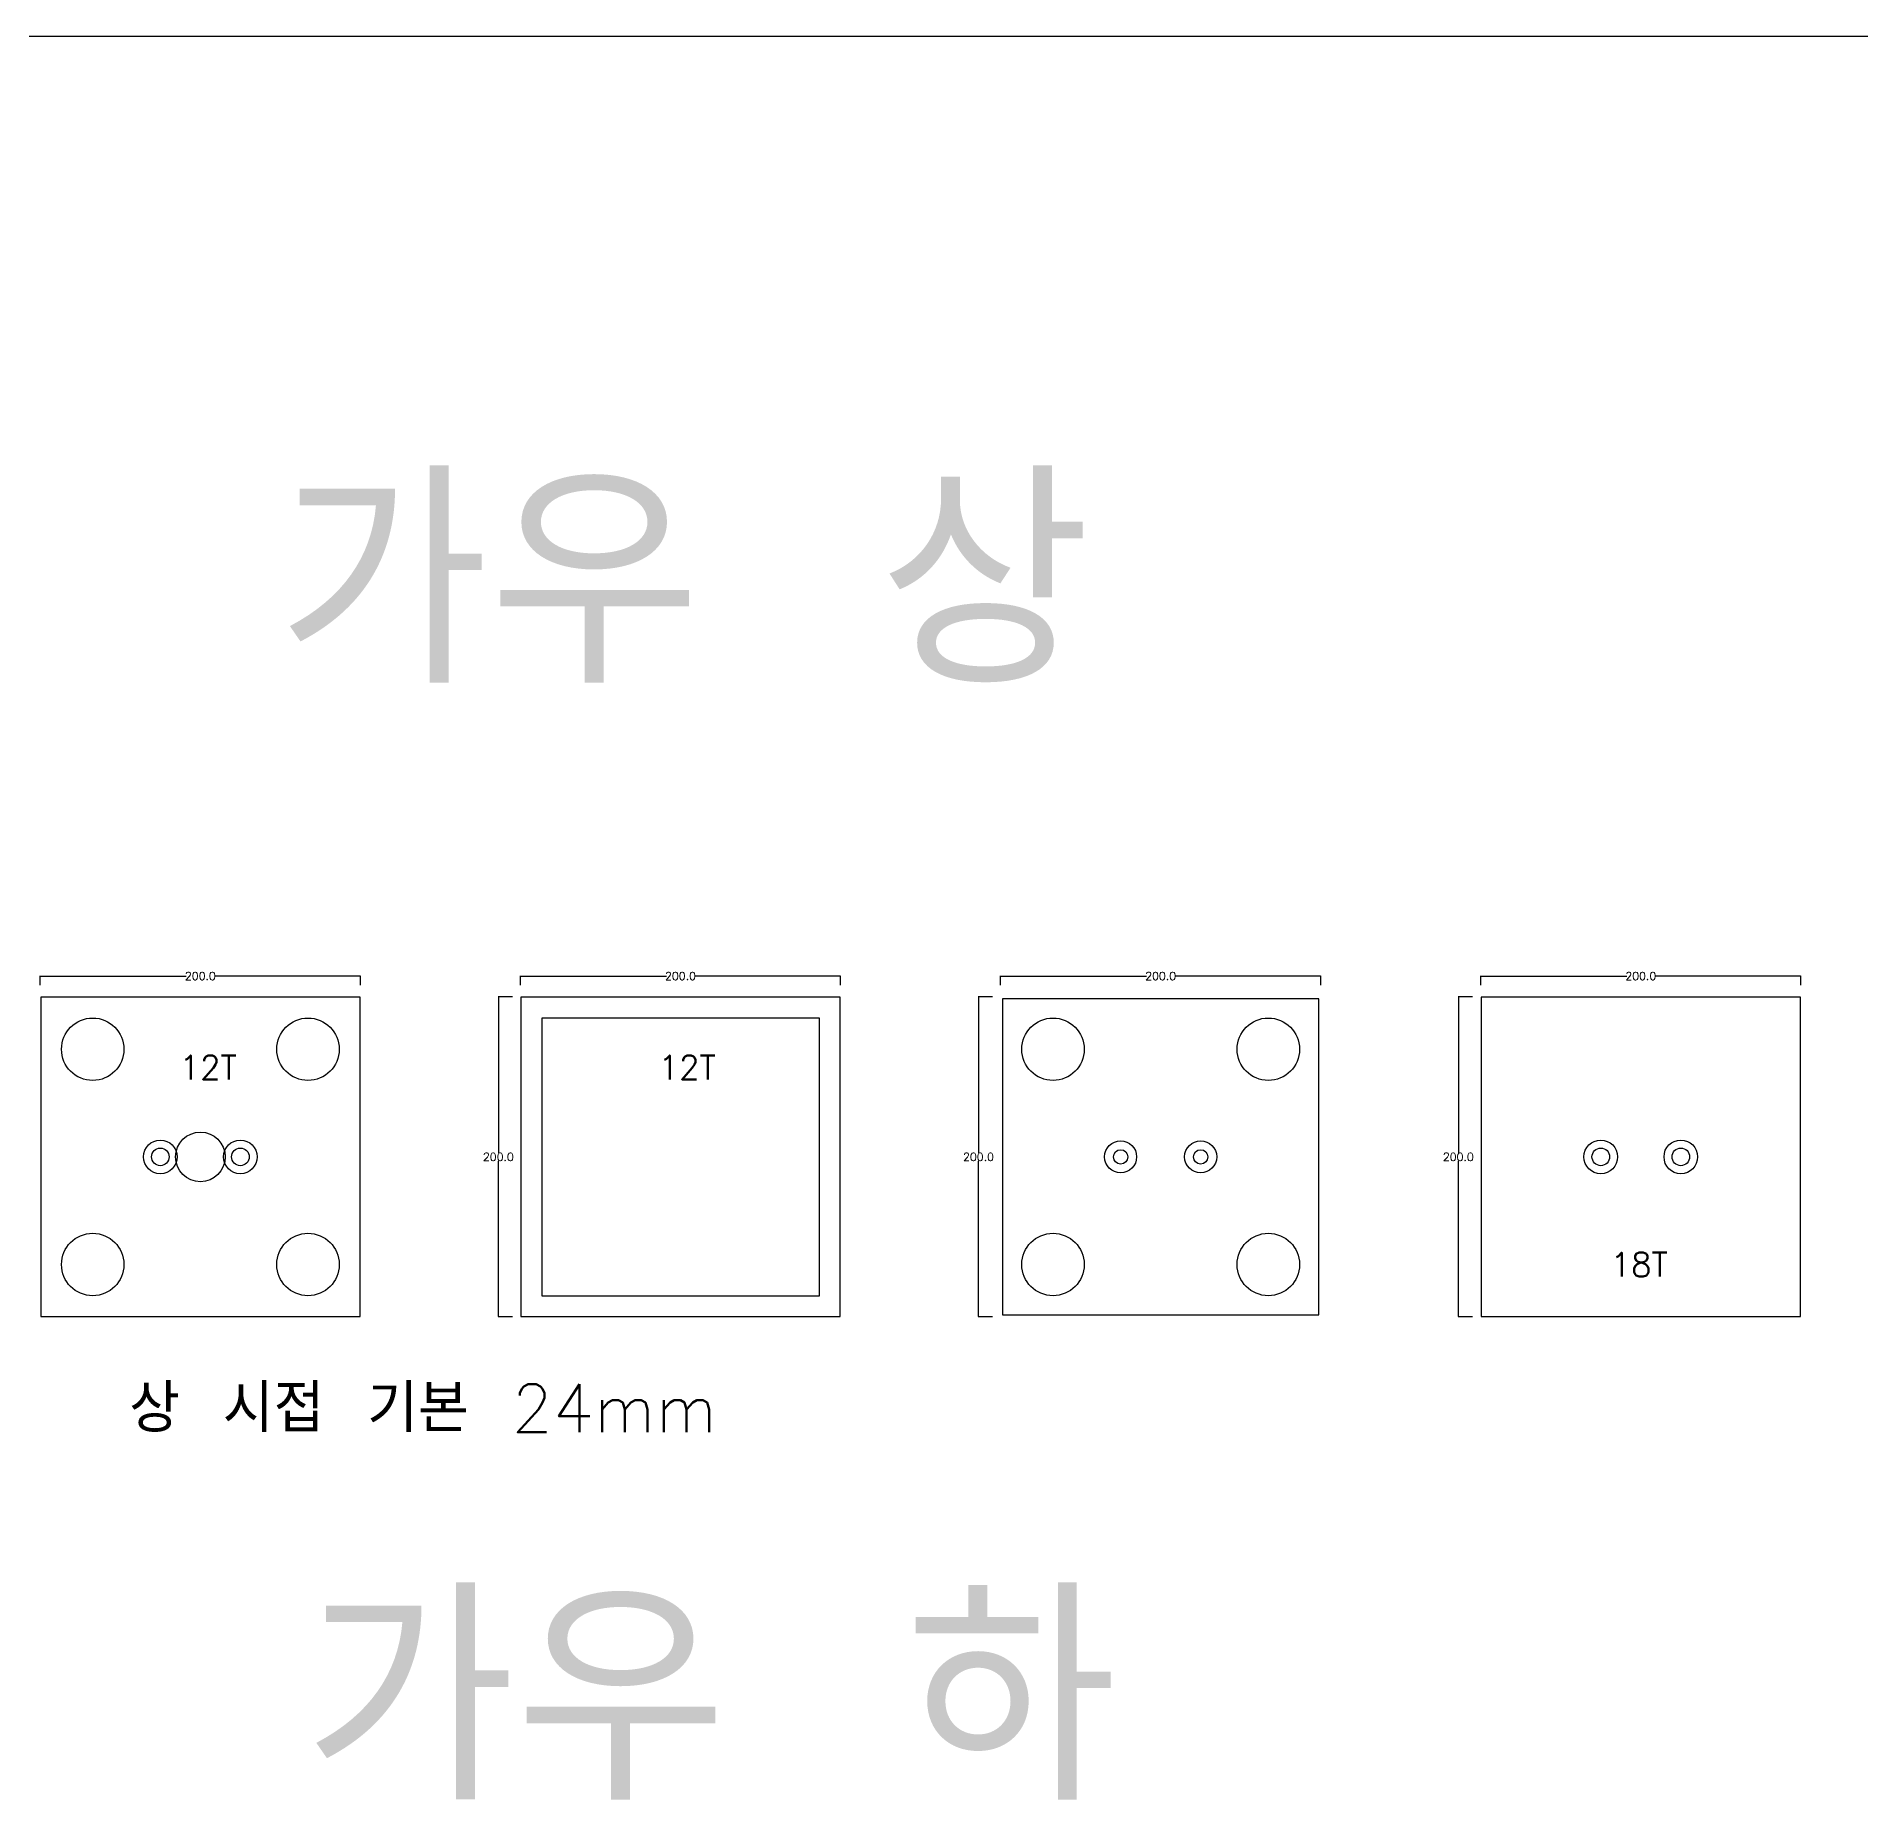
# Model space of a CAD drawing. Header units: millimetres. Extents: x 37110 to 56310, y -3510 to 5490.
# Drawn here: x 38208 to 39347, y 4388 to 5490 of the extents above; entities that cross this region are included whole.
import ezdxf

# ---------------------------------------------------------------- set-up
doc = ezdxf.new("R2010")
doc.units = ezdxf.units.MM
for name, color, linetype in [('TEXT', 3, 'Continuous'), ('볼트 구멍', 7, 'Continuous'), ('치구', 7, 'Continuous'), ('치수', 7, 'Continuous')]:
    doc.layers.add(name, color=color, linetype=linetype)
doc.styles.get("Standard").update_dxf_attribs({"font": 'txt.shx', "bigfont": 'whgtxt.shx'})
doc.dimstyles.get("Standard").update_dxf_attribs({"dimtxt": 7, "dimasz": 0.18, "dimexe": 0.18, "dimexo": 0.0625, "dimgap": 0.09, "dimtad": 0, "dimtih": 1, "dimtoh": 1, "dimdec": 1, "dimzin": 0, "dimdsep": 46, "dimtxsty": 'Standard', "dimcen": 0.09, "dimadec": 0, "dimazin": 0, "dimtfac": 1, "dimtdec": 1, "dimtofl": 0, "dimtmove": 0, "dimatfit": 3, "dimfxl": 0, "dimtolj": 1, "dimtzin": 0, "dimarcsym": 0})

# ---------------------------------------------------------------- blocks, each defined once
blk = doc.blocks.new('*D1547')
at = {"layer": 'Defpoints', "color": 0, "linetype": 'Continuous'}
for p in [(39104.9, 4890), (39096, 4690), (39104.9, 4690)]:
    blk.add_point(p, dxfattribs=at)
at = {"layer": '치수', "color": 0, "linetype": 'Continuous', "lineweight": -2}
for p, q in [((39104.8, 4890), (39095.8, 4890)), ((39096, 4889.8), (39096, 4792.6)), ((39096, 4690.2), (39096, 4787.4)), ((39104.8, 4690), (39095.8, 4690))]:
    blk.add_line(p, q, dxfattribs=at)
at = {"layer": '치수', "color": 0, "linetype": 'Continuous'}
for points in [[(39095.9, 4889.8), (39096, 4889.8), (39096, 4890)], [(39095.9, 4690.2), (39096, 4690.2), (39096, 4690)]]:
    blk.add_solid(points, dxfattribs=at)
at = {"layer": '치수', "color": 0, "linetype": 'Continuous', "insert": (39096, 4790), "char_height": 5, "attachment_point": 5}
blk.add_mtext('\\A1;200.0', dxfattribs=at)
blk = doc.blocks.new('*D1548')
at = {"layer": 'Defpoints', "color": 0, "linetype": 'Continuous'}
for p in [(38505.1, 4890), (38496.2, 4690), (38505.1, 4690)]:
    blk.add_point(p, dxfattribs=at)
at = {"layer": '치수', "color": 0, "linetype": 'Continuous', "lineweight": -2}
for p, q in [((38505, 4890), (38496, 4890)), ((38496.2, 4889.8), (38496.2, 4792.6)), ((38496.2, 4690.2), (38496.2, 4787.4)), ((38505, 4690), (38496, 4690))]:
    blk.add_line(p, q, dxfattribs=at)
at = {"layer": '치수', "color": 0, "linetype": 'Continuous'}
for points in [[(38496.2, 4889.8), (38496.2, 4889.8), (38496.2, 4890)], [(38496.2, 4690.2), (38496.2, 4690.2), (38496.2, 4690)]]:
    blk.add_solid(points, dxfattribs=at)
at = {"layer": '치수', "color": 0, "linetype": 'Continuous', "insert": (38496.2, 4790), "char_height": 5, "attachment_point": 5}
blk.add_mtext('\\A1;200.0', dxfattribs=at)
blk = doc.blocks.new('*D1549')
at = {"layer": 'Defpoints', "color": 0, "linetype": 'Continuous'}
for p in [(38805.1, 4890), (38796.2, 4690), (38805.1, 4690)]:
    blk.add_point(p, dxfattribs=at)
at = {"layer": '치수', "color": 0, "linetype": 'Continuous', "lineweight": -2}
for p, q in [((38805, 4890), (38796, 4890)), ((38796.2, 4889.8), (38796.2, 4792.6)), ((38796.2, 4690.2), (38796.2, 4787.4)), ((38805, 4690), (38796, 4690))]:
    blk.add_line(p, q, dxfattribs=at)
at = {"layer": '치수', "color": 0, "linetype": 'Continuous'}
for points in [[(38796.2, 4889.8), (38796.2, 4889.8), (38796.2, 4890)], [(38796.2, 4690.2), (38796.2, 4690.2), (38796.2, 4690)]]:
    blk.add_solid(points, dxfattribs=at)
at = {"layer": '치수', "color": 0, "linetype": 'Continuous', "insert": (38796.2, 4790), "char_height": 5, "attachment_point": 5}
blk.add_mtext('\\A1;200.0', dxfattribs=at)
blk = doc.blocks.new('*D2075')
at = {"layer": 'Defpoints', "color": 0, "linetype": 'Continuous'}
for p in [(38410, 4903), (38210, 4897.1), (38410, 4897.1)]:
    blk.add_point(p, dxfattribs=at)
at = {"layer": '치수', "color": 0, "linetype": 'Continuous', "lineweight": -2}
for p, q in [((38210, 4897.2), (38210, 4903.2)), ((38210.2, 4903), (38301.2, 4903)), ((38409.8, 4903), (38318.8, 4903)), ((38410, 4897.2), (38410, 4903.2))]:
    blk.add_line(p, q, dxfattribs=at)
at = {"layer": '치수', "color": 0, "linetype": 'Continuous'}
for points in [[(38210.2, 4903), (38210.2, 4903), (38210, 4903)], [(38409.8, 4903), (38409.8, 4903), (38410, 4903)]]:
    blk.add_solid(points, dxfattribs=at)
at = {"layer": '치수', "color": 0, "linetype": 'Continuous', "insert": (38310, 4903), "char_height": 5, "attachment_point": 5}
blk.add_mtext('\\A1;200.0', dxfattribs=at)
blk = doc.blocks.new('*D2081')
at = {"layer": 'Defpoints', "color": 0, "linetype": 'Continuous'}
for p in [(39010, 4903), (38810, 4897.1), (39010, 4897.1)]:
    blk.add_point(p, dxfattribs=at)
at = {"layer": '치수', "color": 0, "linetype": 'Continuous', "lineweight": -2}
for p, q in [((38810, 4897.2), (38810, 4903.2)), ((38810.2, 4903), (38901.2, 4903)), ((39009.8, 4903), (38918.8, 4903)), ((39010, 4897.2), (39010, 4903.2))]:
    blk.add_line(p, q, dxfattribs=at)
at = {"layer": '치수', "color": 0, "linetype": 'Continuous'}
for points in [[(38810.2, 4903), (38810.2, 4903), (38810, 4903)], [(39009.8, 4903), (39009.8, 4903), (39010, 4903)]]:
    blk.add_solid(points, dxfattribs=at)
at = {"layer": '치수', "color": 0, "linetype": 'Continuous', "insert": (38910, 4903), "char_height": 5, "attachment_point": 5}
blk.add_mtext('\\A1;200.0', dxfattribs=at)
blk = doc.blocks.new('*D2082')
at = {"layer": 'Defpoints', "color": 0, "linetype": 'Continuous'}
for p in [(38710, 4903), (38510, 4897.1), (38710, 4897.1)]:
    blk.add_point(p, dxfattribs=at)
at = {"layer": '치수', "color": 0, "linetype": 'Continuous', "lineweight": -2}
for p, q in [((38510, 4897.2), (38510, 4903.2)), ((38510.2, 4903), (38601.2, 4903)), ((38709.8, 4903), (38618.8, 4903)), ((38710, 4897.2), (38710, 4903.2))]:
    blk.add_line(p, q, dxfattribs=at)
at = {"layer": '치수', "color": 0, "linetype": 'Continuous'}
for points in [[(38510.2, 4903), (38510.2, 4903), (38510, 4903)], [(38709.8, 4903), (38709.8, 4903), (38710, 4903)]]:
    blk.add_solid(points, dxfattribs=at)
at = {"layer": '치수', "color": 0, "linetype": 'Continuous', "insert": (38610, 4903), "char_height": 5, "attachment_point": 5}
blk.add_mtext('\\A1;200.0', dxfattribs=at)
blk = doc.blocks.new('*D2083')
at = {"layer": 'Defpoints', "color": 0, "linetype": 'Continuous'}
for p in [(39310, 4903), (39110, 4897.1), (39310, 4897.1)]:
    blk.add_point(p, dxfattribs=at)
at = {"layer": '치수', "color": 0, "linetype": 'Continuous', "lineweight": -2}
for p, q in [((39110, 4897.2), (39110, 4903.2)), ((39110.2, 4903), (39201.2, 4903)), ((39309.8, 4903), (39218.8, 4903)), ((39310, 4897.2), (39310, 4903.2))]:
    blk.add_line(p, q, dxfattribs=at)
at = {"layer": '치수', "color": 0, "linetype": 'Continuous'}
for points in [[(39110.2, 4903), (39110.2, 4903), (39110, 4903)], [(39309.8, 4903), (39309.8, 4903), (39310, 4903)]]:
    blk.add_solid(points, dxfattribs=at)
at = {"layer": '치수', "color": 0, "linetype": 'Continuous', "insert": (39210, 4903), "char_height": 5, "attachment_point": 5}
blk.add_mtext('\\A1;200.0', dxfattribs=at)

msp = doc.modelspace()

# ---------------------------------------------------------------- linework, layer by layer
at = {"color": 6}
msp.add_line((56310, 5490), (37110, 5490), dxfattribs=at)
at = {"layer": '볼트 구멍', "color": 6}
for centre, radius in [((38285, 4790), 10.5), ((38335, 4790), 10.5), ((38885, 4790), 10), ((38935, 4790), 10), ((39185, 4790), 10.5), ((39235, 4790), 10.5)]:
    msp.add_circle(centre, radius, dxfattribs=at)
at = {"layer": '볼트 구멍', "color": 3}
for centre, radius in [((38310, 4790), 15.5), ((38285, 4790), 5.5), ((38335, 4790), 5.5), ((38885, 4790), 4.5), ((38935, 4790), 4.5), ((39185, 4790), 5.5), ((39235, 4790), 5.5)]:
    msp.add_circle(centre, radius, dxfattribs=at)
at = {"layer": '치구'}
for points in [[(38210.25, 4889.75), (38210.25, 4690.25), (38409.75, 4690.25), (38409.75, 4889.75)], [(38510.25, 4889.75), (38510.25, 4690.25), (38709.75, 4690.25), (38709.75, 4889.75)], [(39110.25, 4889.75), (39110.25, 4690.25), (39309.75, 4690.25), (39309.75, 4889.75)], [(38811.25, 4888.75), (38811.25, 4691.25), (39008.75, 4691.25), (39008.75, 4888.75)], [(38523.25, 4876.75), (38523.25, 4703.25), (38696.75, 4703.25), (38696.75, 4876.75)]]:
    msp.add_lwpolyline(points, close=True, dxfattribs=at)
for centre in [(38242.75, 4857.25), (38377.25, 4857.25), (38842.75, 4857.25), (38977.25, 4857.25), (38242.75, 4722.75), (38377.25, 4722.75), (38842.75, 4722.75), (38977.25, 4722.75)]:
    msp.add_circle(centre, 19.5, dxfattribs=at)

# ---------------------------------------------------------------- texts
at = {"layer": 'TEXT', "linetype": 'Continuous'}
for s, p in [('가우 상', (38358.047, 5085.92)), ('가우 하', (38374.565, 4388.188))]:
    msp.add_text(s, height=125, dxfattribs=at).set_placement(p)
at = {"layer": 'TEXT', "color": 1}
msp.add_text('18T', height=15, dxfattribs=at).set_placement((39191.012, 4715.202))
at = {"layer": 'TEXT', "color": 3}
msp.add_text('상 시접 기본 24mm', height=30, dxfattribs=at).set_placement((38265.538, 4617.98))
at = {"layer": '치구', "color": 1}
for p in [(38296.907, 4838.422), (38596.159, 4838.422)]:
    msp.add_text('12T', height=15, dxfattribs=at).set_placement(p)

# ---------------------------------------------------------------- dimensions: what is measured, and where the dimension line sits
at = {"layer": '치수', "color": 4, "linetype": 'Continuous'}
for base, p1, p2, picture, middle in [((38410, 4902.99), (38210, 4897.107), (38410, 4897.107), '*D2075', (38310, 4902.99)), ((38710, 4902.99), (38510, 4897.107), (38710, 4897.107), '*D2082', (38610, 4902.99)), ((39010, 4902.99), (38810, 4897.107), (39010, 4897.107), '*D2081', (38910, 4902.99)), ((39310, 4902.99), (39110, 4897.107), (39310, 4897.107), '*D2083', (39210, 4902.99))]:
    dim = msp.add_linear_dim(base=base, p1=p1, p2=p2, dimstyle='Standard', override={"dimtxt": 5}, dxfattribs=at)
    dim.commit()
    dim.dimension.update_dxf_attribs({"geometry": picture, "text_midpoint": middle})
for base, p1, p2, picture, middle in [((38496.204, 4690), (38505.109, 4890), (38505.109, 4690), '*D1548', (38496.204, 4790)), ((38796.204, 4690), (38805.109, 4890), (38805.109, 4690), '*D1549', (38796.204, 4790)), ((39095.954, 4690), (39104.859, 4890), (39104.859, 4690), '*D1547', (39095.954, 4790))]:
    dim = msp.add_linear_dim(base=base, p1=p1, p2=p2, angle=90, dimstyle='Standard', override={"dimtxt": 5}, dxfattribs=at)
    dim.commit()
    dim.dimension.update_dxf_attribs({"geometry": picture, "text_midpoint": middle})

doc.saveas('drawing.dxf')
